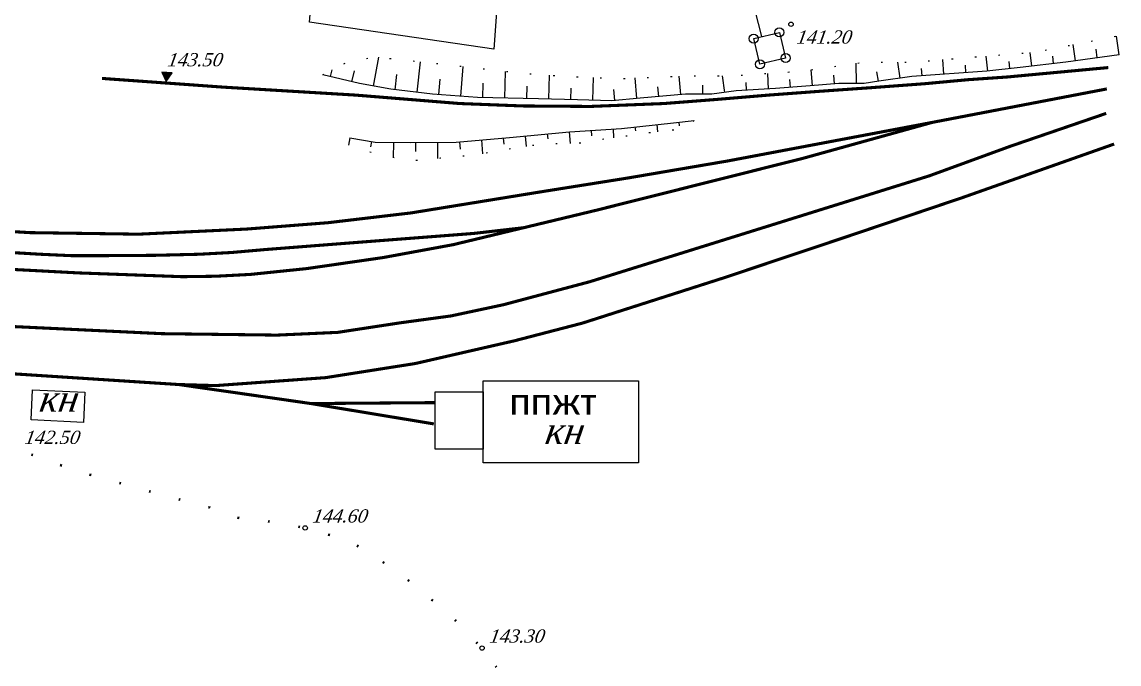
# Model space of a CAD drawing. Header units: millimetres. Extents: x 1400 to 4853, y -623 to 1865.
# Drawn here: x 3160.8 to 3235.5, y 1475.2 to 1519 of the extents above; entities that cross this region are included whole.
import ezdxf

# ---------------------------------------------------------------- set-up
doc = ezdxf.new("R2010")
doc.units = ezdxf.units.MM
doc.linetypes.add('ADOT', pattern=[10, 0, -10])
doc.linetypes.add('KONTUR', pattern=[1.5, 0, -1.5])
doc.layers.add('01_Завод', color=7, linetype='Continuous')
doc.layers.add('01_Північ', color=7, linetype='Continuous')
doc.styles.add('Legend', font='calibri.ttf')
doc.styles.add('universw', font='timesi.ttf', dxfattribs={"oblique": 10})

msp = doc.modelspace()

# ---------------------------------------------------------------- hatches: boundary and pattern name
at = {"layer": '01_Завод', "linetype": 'Continuous'}
h = msp.add_hatch(color=250, dxfattribs=at)
h.dxf.hatch_style = 1
h.set_gradient(color1=(51, 51, 51), color2=(51, 51, 51), tint=1, name='INVCURVED')
h.paths.add_polyline_path([(3170.6104, 1514.9334), (3171.0006, 1515.5178), (3170.2994, 1515.5635)])

# ---------------------------------------------------------------- linework, layer by layer
at = {"layer": '01_Завод', "color": 250, "linetype": 'Continuous'}
for p, q in [((3235.4971, 1516.751), (3235.3183, 1518.0143)), ((3229.548, 1515.9757), (3229.4437, 1516.8999)), ((3232.5267, 1516.3307), (3232.3702, 1517.4364)), ((3234.0119, 1516.5409), (3233.9281, 1517.1331)), ((3184.7182, 1514.612), (3185.0776, 1516.583)), ((3187.6866, 1514.1883), (3187.9288, 1516.2709)), ((3217.6138, 1514.7962), (3217.6042, 1516.1703)), ((3220.5884, 1515.1544), (3220.432, 1516.2397)), ((3223.5747, 1515.4241), (3223.5043, 1516.4175)), ((3225.0709, 1515.5301), (3225.0352, 1516.0345)), ((3226.5669, 1515.6393), (3226.4521, 1516.6569)), ((3228.0574, 1515.8075), (3228.0027, 1516.2929)), ((3231.0385, 1516.1438), (3230.9816, 1516.6484)), ((3181.79, 1515.2596), (3181.8978, 1515.7089)), ((3183.2486, 1514.9095), (3183.4265, 1515.6508)), ((3186.1967, 1514.3616), (3186.3172, 1515.3979)), ((3190.6736, 1513.9145), (3190.8327, 1515.9447)), ((3193.6699, 1513.7927), (3193.703, 1515.6172)), ((3196.6692, 1513.7307), (3196.7159, 1515.3545)), ((3205.648, 1514.035), (3205.5346, 1515.2819)), ((3208.6391, 1514.1801), (3208.49, 1515.3156)), ((3211.6286, 1514.4129), (3211.5663, 1515.4744)), ((3214.6196, 1514.6431), (3214.5331, 1515.7198)), ((3216.1148, 1514.7632), (3216.0676, 1515.3506)), ((3219.1037, 1514.9405), (3219.0101, 1515.5901)), ((3222.0785, 1515.318), (3222.0438, 1515.807)), ((3189.1782, 1514.0317), (3189.2598, 1515.0733)), ((3192.1701, 1513.8199), (3192.188, 1514.804)), ((3195.1696, 1513.7655), (3195.185, 1514.613)), ((3199.668, 1513.6444), (3199.7128, 1515.2031)), ((3202.6604, 1513.7632), (3202.5328, 1515.1654)), ((3204.1542, 1513.8991), (3204.0939, 1514.5614)), ((3207.1467, 1514.0649), (3207.1467, 1514.6847)), ((3210.1312, 1514.325), (3210.1005, 1514.8472)), ((3213.1245, 1514.5229), (3213.0821, 1515.0503)), ((3198.1686, 1513.6876), (3198.1913, 1514.4761)), ((3201.1665, 1513.6272), (3201.0973, 1514.3882)), ((3199.5386, 1511.5975), (3199.562, 1511.226)), ((3201.0357, 1511.6916), (3201.074, 1511.082)), ((3202.5292, 1511.8267), (3202.5581, 1511.5596)), ((3204.0205, 1511.9881), (3204.0745, 1511.4892)), ((3205.5118, 1512.1496), (3205.5386, 1511.9018)), ((3183.1018, 1511.0913), (3183.0095, 1510.5775)), ((3184.5781, 1510.8261), (3184.5144, 1510.4716)), ((3190.573, 1510.8204), (3190.6139, 1510.3213)), ((3192.068, 1510.943), (3192.1457, 1509.9952)), ((3193.563, 1511.0656), (3193.5961, 1510.6621)), ((3195.0563, 1511.2066), (3195.1265, 1510.4992)), ((3196.5489, 1511.3547), (3196.5834, 1511.0073)), ((3198.0416, 1511.5028), (3198.1208, 1510.7042)), ((3186.0741, 1510.7711), (3186.0658, 1509.7314)), ((3187.574, 1510.7657), (3187.5819, 1510.1514)), ((3189.0739, 1510.785), (3189.0882, 1509.6732))]:
    msp.add_line(p, q, dxfattribs=at)
msp.add_lwpolyline([(3211.158, 1517.9814), (3207.4726, 1532.4303)], dxfattribs=at)
at = {"layer": '01_Завод', "color": 250, "linetype": 'Continuous', "flags": 128}
for points in [[(3180.8831, 1525.0394), (3193.4078, 1524.0686), (3192.9118, 1517.1285), (3180.3664, 1518.9668), (3180.8831, 1525.0394)], [(3235.4971, 1516.751), (3231.8651, 1516.2371), (3228.7629, 1515.8871), (3226.4908, 1515.6308), (3221.3805, 1515.2685), (3219.1423, 1514.9461), (3218.1273, 1514.7998), (3216.4219, 1514.7879), (3214.4533, 1514.6297), (3212.0971, 1514.4404), (3209.428, 1514.2837), (3207.7619, 1514.0649), (3205.9768, 1514.0649), (3202.8869, 1513.7838), (3200.9502, 1513.6076), (3198.6157, 1513.6747), (3195.9515, 1513.7514), (3191.7944, 1513.8267), (3188.734, 1514.0665), (3185.9061, 1514.3954), (3183.7606, 1514.7866), (3181.2809, 1515.3819)], [(3183.1018, 1511.0913), (3184.8289, 1510.781), (3187.2547, 1510.7616), (3190.3417, 1510.8014), (3193.9836, 1511.1002), (3198.0605, 1511.5046), (3201.6215, 1511.7284), (3205.1449, 1512.1098), (3206.5674, 1512.2638)]]:
    msp.add_lwpolyline(points, dxfattribs=at)
at = {"layer": '01_Завод', "color": 250, "linetype": 'Continuous'}
for points in [[(3210.6143, 1517.8439), (3212.3624, 1518.2731), (3212.7915, 1516.525), (3211.0434, 1516.0958)], [(3192.1883, 1494.527), (3202.7614, 1494.527), (3202.7614, 1488.939), (3192.1883, 1488.939)], [(3161.4951, 1493.918), (3165.0721, 1493.7517), (3164.9764, 1491.6934), (3161.3994, 1491.8596)], [(3188.931, 1493.7785), (3192.1883, 1493.7785), (3192.1883, 1489.8791), (3188.931, 1489.8791)]]:
    msp.add_lwpolyline(points, close=True, dxfattribs=at)
at = {"layer": '01_Завод', "color": 250, "linetype": 'KONTUR', "flags": 128}
for points in [[(3181.2809, 1515.3819), (3182.9815, 1516.2834), (3184.8448, 1516.6085), (3189.0299, 1516.1504), (3194.8819, 1515.4827), (3197.7013, 1515.2856), (3201.555, 1515.1275), (3205.8395, 1515.2938), (3209.4081, 1515.3231), (3214.044, 1515.648), (3218.0778, 1516.2397), (3221.3153, 1516.2397), (3226.6108, 1516.6698), (3229.7678, 1516.9262), (3233.1347, 1517.5862), (3235.4788, 1518.0457)], [(3206.5674, 1512.2638), (3205.8308, 1511.6835), (3203.7145, 1511.4494), (3201.2937, 1511.1126), (3199.9468, 1510.9252), (3198.939, 1510.7283), (3197.3686, 1510.682), (3196.2314, 1510.6485), (3194.5368, 1510.4196), (3191.7696, 1509.9284), (3189.2784, 1509.6913), (3187.6245, 1509.5339), (3186.6259, 1509.6246), (3185.054, 1509.9243), (3183.7924, 1510.3274), (3183.056, 1510.5626)]]:
    msp.add_lwpolyline(points, dxfattribs=at)
at = {"layer": '01_Завод', "color": 250, "const_width": 0.21, "flags": 128}
for points in [[(3166.234, 1515.1347), (3174.5062, 1514.5396), (3183.49, 1513.9994), (3187.9499, 1513.6376), (3190.5837, 1513.424), (3194.8874, 1513.2583), (3199.4928, 1513.2257), (3204.488, 1513.4227), (3208.1269, 1513.7052), (3211.6979, 1514.0048), (3215.1494, 1514.2602), (3218.5234, 1514.4974), (3222.2285, 1514.7714), (3225.1937, 1515.0466), (3227.881, 1515.2321), (3231.4158, 1515.5617), (3234.7623, 1515.8738)], [(3147.5037, 1502.8869), (3153.1203, 1502.4926), (3164.6213, 1501.8817), (3169.6858, 1501.6973), (3171.7066, 1501.6237), (3173.9866, 1501.6552), (3176.3434, 1501.78), (3180.1709, 1502.1755), (3185.3747, 1502.9274), (3190.1396, 1503.8046), (3194.9398, 1504.9598), (3199.8719, 1506.1467), (3213.9507, 1509.6845), (3222.7876, 1512.1404), (3234.6635, 1514.4186)], [(3147.6421, 1498.8333), (3151.7987, 1498.6267), (3161.859, 1498.1458), (3170.3221, 1497.7412), (3178.1456, 1497.6432), (3182.2853, 1497.8301), (3186.5248, 1498.4781), (3189.9936, 1498.9491), (3193.5781, 1499.7156), (3199.4478, 1501.2799), (3213.3203, 1505.6085), (3222.5719, 1508.4952), (3228.0572, 1510.4995), (3234.6214, 1512.7527)], [(3222.7876, 1512.1404), (3214.1131, 1510.5038), (3208.8011, 1509.5016), (3202.021, 1508.3451), (3196.2041, 1507.4199), (3187.2897, 1505.9714), (3181.6235, 1505.3031), (3176.0753, 1504.8692), (3168.7239, 1504.5205), (3161.3201, 1504.6264), (3151.5811, 1505.1997), (3147.6931, 1505.4465)], [(3235.161, 1510.6633), (3224.8581, 1507.0233), (3217.2429, 1504.4475), (3208.6272, 1501.5625), (3198.9458, 1498.459), (3194.3337, 1497.259), (3187.5719, 1495.7077), (3181.4716, 1494.7464), (3173.9805, 1494.2036), (3171.4541, 1494.2758), (3156.0656, 1495.2721), (3147.5364, 1495.8286)], [(3147.587, 1504.0126), (3162.0529, 1503.1515), (3164.1866, 1503.0555), (3166.6229, 1503.0589), (3169.8668, 1503.0809), (3172.8618, 1503.1538), (3175.0552, 1503.2728), (3177.4023, 1503.4778), (3183.4962, 1503.9526), (3188.2925, 1504.3212), (3191.5239, 1504.5695), (3194.9398, 1504.9598)], [(3171.4541, 1494.2758), (3177.8719, 1493.3519), (3180.4594, 1492.9794), (3188.9039, 1493.0421)], [(3180.4594, 1492.9794), (3188.8334, 1491.5918)]]:
    msp.add_lwpolyline(points, dxfattribs=at)
at = {"layer": '01_Завод', "color": 250, "linetype": 'Continuous', "flags": 128}
msp.add_lwpolyline([(3170.6104, 1514.9334), (3171.0006, 1515.5178), (3170.2994, 1515.5635)], close=True, dxfattribs=at)
at = {"layer": '01_Завод', "color": 250, "linetype": 'Continuous'}
for centre, radius in [((3212.3624, 1518.2731), 0.3), ((3213.1544, 1518.8243), 0.15), ((3210.6143, 1517.8439), 0.3), ((3212.7915, 1516.525), 0.3), ((3211.0434, 1516.0958), 0.3), ((3180.0678, 1484.5034), 0.15), ((3192.1172, 1476.319), 0.15)]:
    msp.add_circle(centre, radius, dxfattribs=at)
at = {"layer": '01_Північ', "linetype": 'ADOT', "lineweight": 50, "ltscale": 0.2, "flags": 128}
msp.add_lwpolyline([(3136.6976, 1493.7771), (3137.8569, 1493.5454), (3141.3724, 1493.1681), (3143.7095, 1493.1478), (3147.6929, 1492.8228), (3152.9109, 1491.7969), (3157.503, 1490.3691), (3160.4624, 1489.8592), (3164.4236, 1488.4174), (3170.1683, 1486.8135), (3173.5602, 1485.9096), (3175.7964, 1485.1061), (3177.8316, 1484.9303), (3180.0678, 1484.5034), (3182.7498, 1483.7579), (3184.5476, 1482.7807), (3187.1654, 1480.8895), (3189.8148, 1478.683), (3192.1172, 1476.319), (3193.5085, 1474.4448), (3194.6695, 1472.8169), (3196.177, 1470.531), (3197.2916, 1468.2154), (3197.6179, 1466.5633), (3197.7267, 1464.2807), (3197.7919, 1462.3895), (3197.8766, 1461.2986), (3197.7127, 1459.3339), (3197.0301, 1456.1412), (3195.9186, 1452.3763), (3194.9975, 1449.5717), (3193.7578, 1447.1578), (3191.7154, 1444.9524), (3189.644, 1443.0516), (3188.79, 1442.4046), (3187.5047, 1441.8435), (3179.3345, 1442.4489), (3175.6262, 1442.8328), (3156.5938, 1444.8999), (3137.7138, 1446.965), (3135.7594, 1447.0928), (3135.7412, 1444.8293), (3135.7662, 1440.7639), (3135.4643, 1432.383), (3134.3853, 1430.6629), (3132.4586, 1429.0455), (3131.7393, 1427.8902), (3131.6622, 1426.6578), (3131.1721, 1423.0433), (3130.8173, 1420.8841), (3130.5916, 1419.3693), (3129.8822, 1418.4992), (3128.8825, 1417.5968), (3127.4958, 1417.0489), (3125.2062, 1417.1778), (3117.9167, 1417.9536), (3111.7636, 1418.52), (3109.4157, 1418.9246), (3107.3107, 1420.2191), (3104.9628, 1422.4442), (3102.4125, 1424.1838), (3097.5383, 1427.5906), (3093.8192, 1429.6756), (3092.8668, 1430.4462), (3088.0138, 1430.8995), (3081.9657, 1431.0496), (3080.146, 1431.335), (3079.1131, 1431.614), (3077.6055, 1431.7535), (3075.9863, 1431.8372), (3074.73, 1432.0883), (3072.4407, 1433.5391), (3070.4027, 1435.827), (3067.9233, 1439.6848), (3066.5245, 1443.2655), (3065.2965, 1446.7662), (3064.4031, 1449.8757), (3063.9329, 1453.8365), (3063.5648, 1457.1404), (3063.4307, 1461.357), (3063.3355, 1464.7825), (3063.2553, 1465.9364), (3063.0461, 1469.938), (3062.7772, 1472.7424), (3062.8037, 1474.4948), (3062.8037, 1475.5973), (3062.436, 1476.621), (3061.3591, 1476.936), (3058.9952, 1477.041), (3054.6876, 1477.5135), (3045.335, 1478.5244), (3040.8509, 1479.1505), (3036.9998, 1479.7955), (3033.7935, 1480.1937), (3031.1488, 1480.1937), (3028.3928, 1480.5983), (3026.4444, 1481.1175), (3020.8267, 1483.7462), (3018.179, 1485.2421), (3016.1524, 1486.1835), (3014.4112, 1487.0393), (3012.9839, 1487.4672), (3011.4256, 1488.1641)], dxfattribs=at)

# ---------------------------------------------------------------- texts
at = {"layer": '01_Завод', "color": 250, "linetype": 'Continuous', "style": 'universw', "oblique": 10}
for s, height, p in [('141.20', 0.9, (3213.5035, 1517.5058)), ('143.50', 0.9, (3170.6623, 1515.9597)), ('кн', 1.8, (3161.8901, 1492.4171)), ('кн', 1.8, (3196.3348, 1490.2268)), ('142.50', 0.9, (3160.9322, 1490.2273)), ('144.60', 0.9, (3180.5376, 1484.8716)), ('143.30', 0.9, (3192.5871, 1476.6871))]:
    msp.add_text(s, height=height, dxfattribs=at).set_placement(p)
at = {"layer": '01_Завод', "color": 250, "linetype": 'Continuous', "style": 'Legend'}
msp.add_text('ппжт', height=1.8, dxfattribs=at).set_placement((3193.9668, 1492.2245))

doc.saveas('drawing.dxf')
